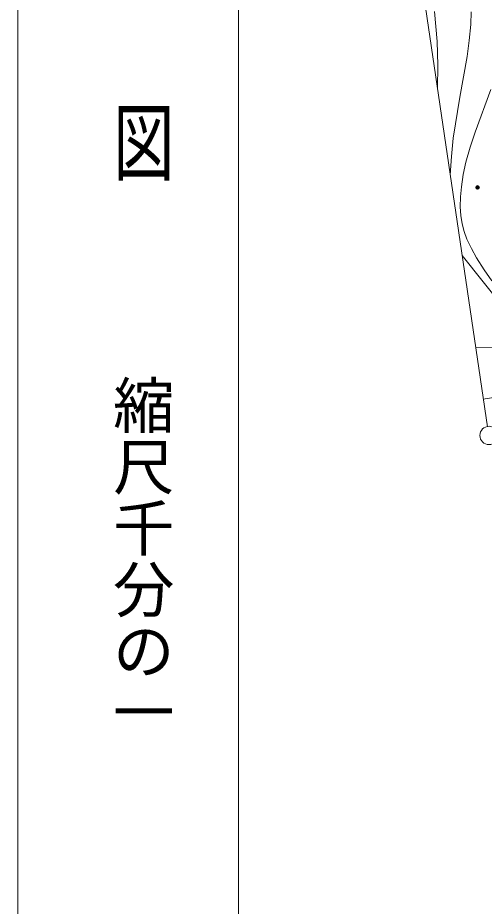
# Model space of a CAD drawing. Units: millimetres, scale not verified. Extents: x 40000 to 680000, y 20000 to 380000.
# Drawn here: x 40000 to 78048, y 247637 to 320110 of the extents above; entities that cross this region are included whole.
import ezdxf
from ezdxf.enums import TextEntityAlignment as Align

# ---------------------------------------------------------------- set-up
doc = ezdxf.new("R2010")
doc.units = ezdxf.units.MM
doc.header["$LTSCALE"] = 1000
doc.layers.add('S-SUV', color=7, linetype='Continuous', lineweight=13)
doc.styles.add('@ＭＳ ゴシック', font='')
doc.styles.get('@ＭＳ ゴシック').set_extended_font_data('@MS Gothic')

msp = doc.modelspace()

# ---------------------------------------------------------------- linework, layer by layer
at = {"layer": 'S-SUV'}
for p, q in [((40000, 380000), (40000, 20000)), ((58000, 370000), (58000, 20000)), ((78311, 286743), (71442, 333346)), ((74200, 318175), (73993, 320613)), ((76980, 320583), (76944, 319562)), ((76944, 319562), (76826, 318256)), ((74253, 316248), (74200, 318175)), ((76826, 318256), (76648, 316950)), ((76648, 316950), (76055, 313634)), ((74245, 314327), (74253, 316248)), ((77301, 310784), (78599, 314254)), ((76055, 313634), (75521, 310302)), ((75521, 310302), (75378, 308803)), ((76900, 309559), (77301, 310784)), ((76559, 308326), (76900, 309559)), ((75378, 308803), (75281, 307300)), ((76342, 307328), (76559, 308326)), ((76184, 306324), (76342, 307328)), ((76109, 305499), (76184, 306324)), ((76095, 304684), (76109, 305499)), ((76140, 303984), (76095, 304684)), ((76244, 303303), (76140, 303984)), ((76413, 302669), (76244, 303303)), ((76637, 302061), (76413, 302669)), ((77005, 301277), (76637, 302061)), ((77430, 300515), (77005, 301277)), ((85496, 289057), (76252, 300708)), ((78030, 299552), (77430, 300515)), ((78669, 298638), (78030, 299552)), ((77356, 293220), (79011, 293231)), ((77973, 288994), (79728, 289270))]:
    msp.add_line(p, q, dxfattribs=at)
for centre, radius in [((77503, 306268), 150), ((77503, 306268), 131), ((77503, 306268), 112), ((77503, 306268), 93.8), ((77503, 306268), 75), ((77503, 306268), 56.3), ((77503, 306267), 37.5), ((77503, 306268), 18.8), ((78440, 286039), 746)]:
    msp.add_circle(centre, radius, dxfattribs=at)

# ---------------------------------------------------------------- texts
at = {"layer": 'S-SUV', "style": '@ＭＳ ゴシック', "width": 1.4}
msp.add_text('平  面  図', height=3666, rotation=270, dxfattribs=at).set_placement((47277, 341475), align=Align.BOTTOM_LEFT)
at = {"layer": 'S-SUV', "style": '@ＭＳ ゴシック'}
msp.add_text('縮尺千分の一', height=3666, rotation=270, dxfattribs=at).set_placement((47277, 291030), align=Align.BOTTOM_LEFT)

doc.saveas('drawing.dxf')
